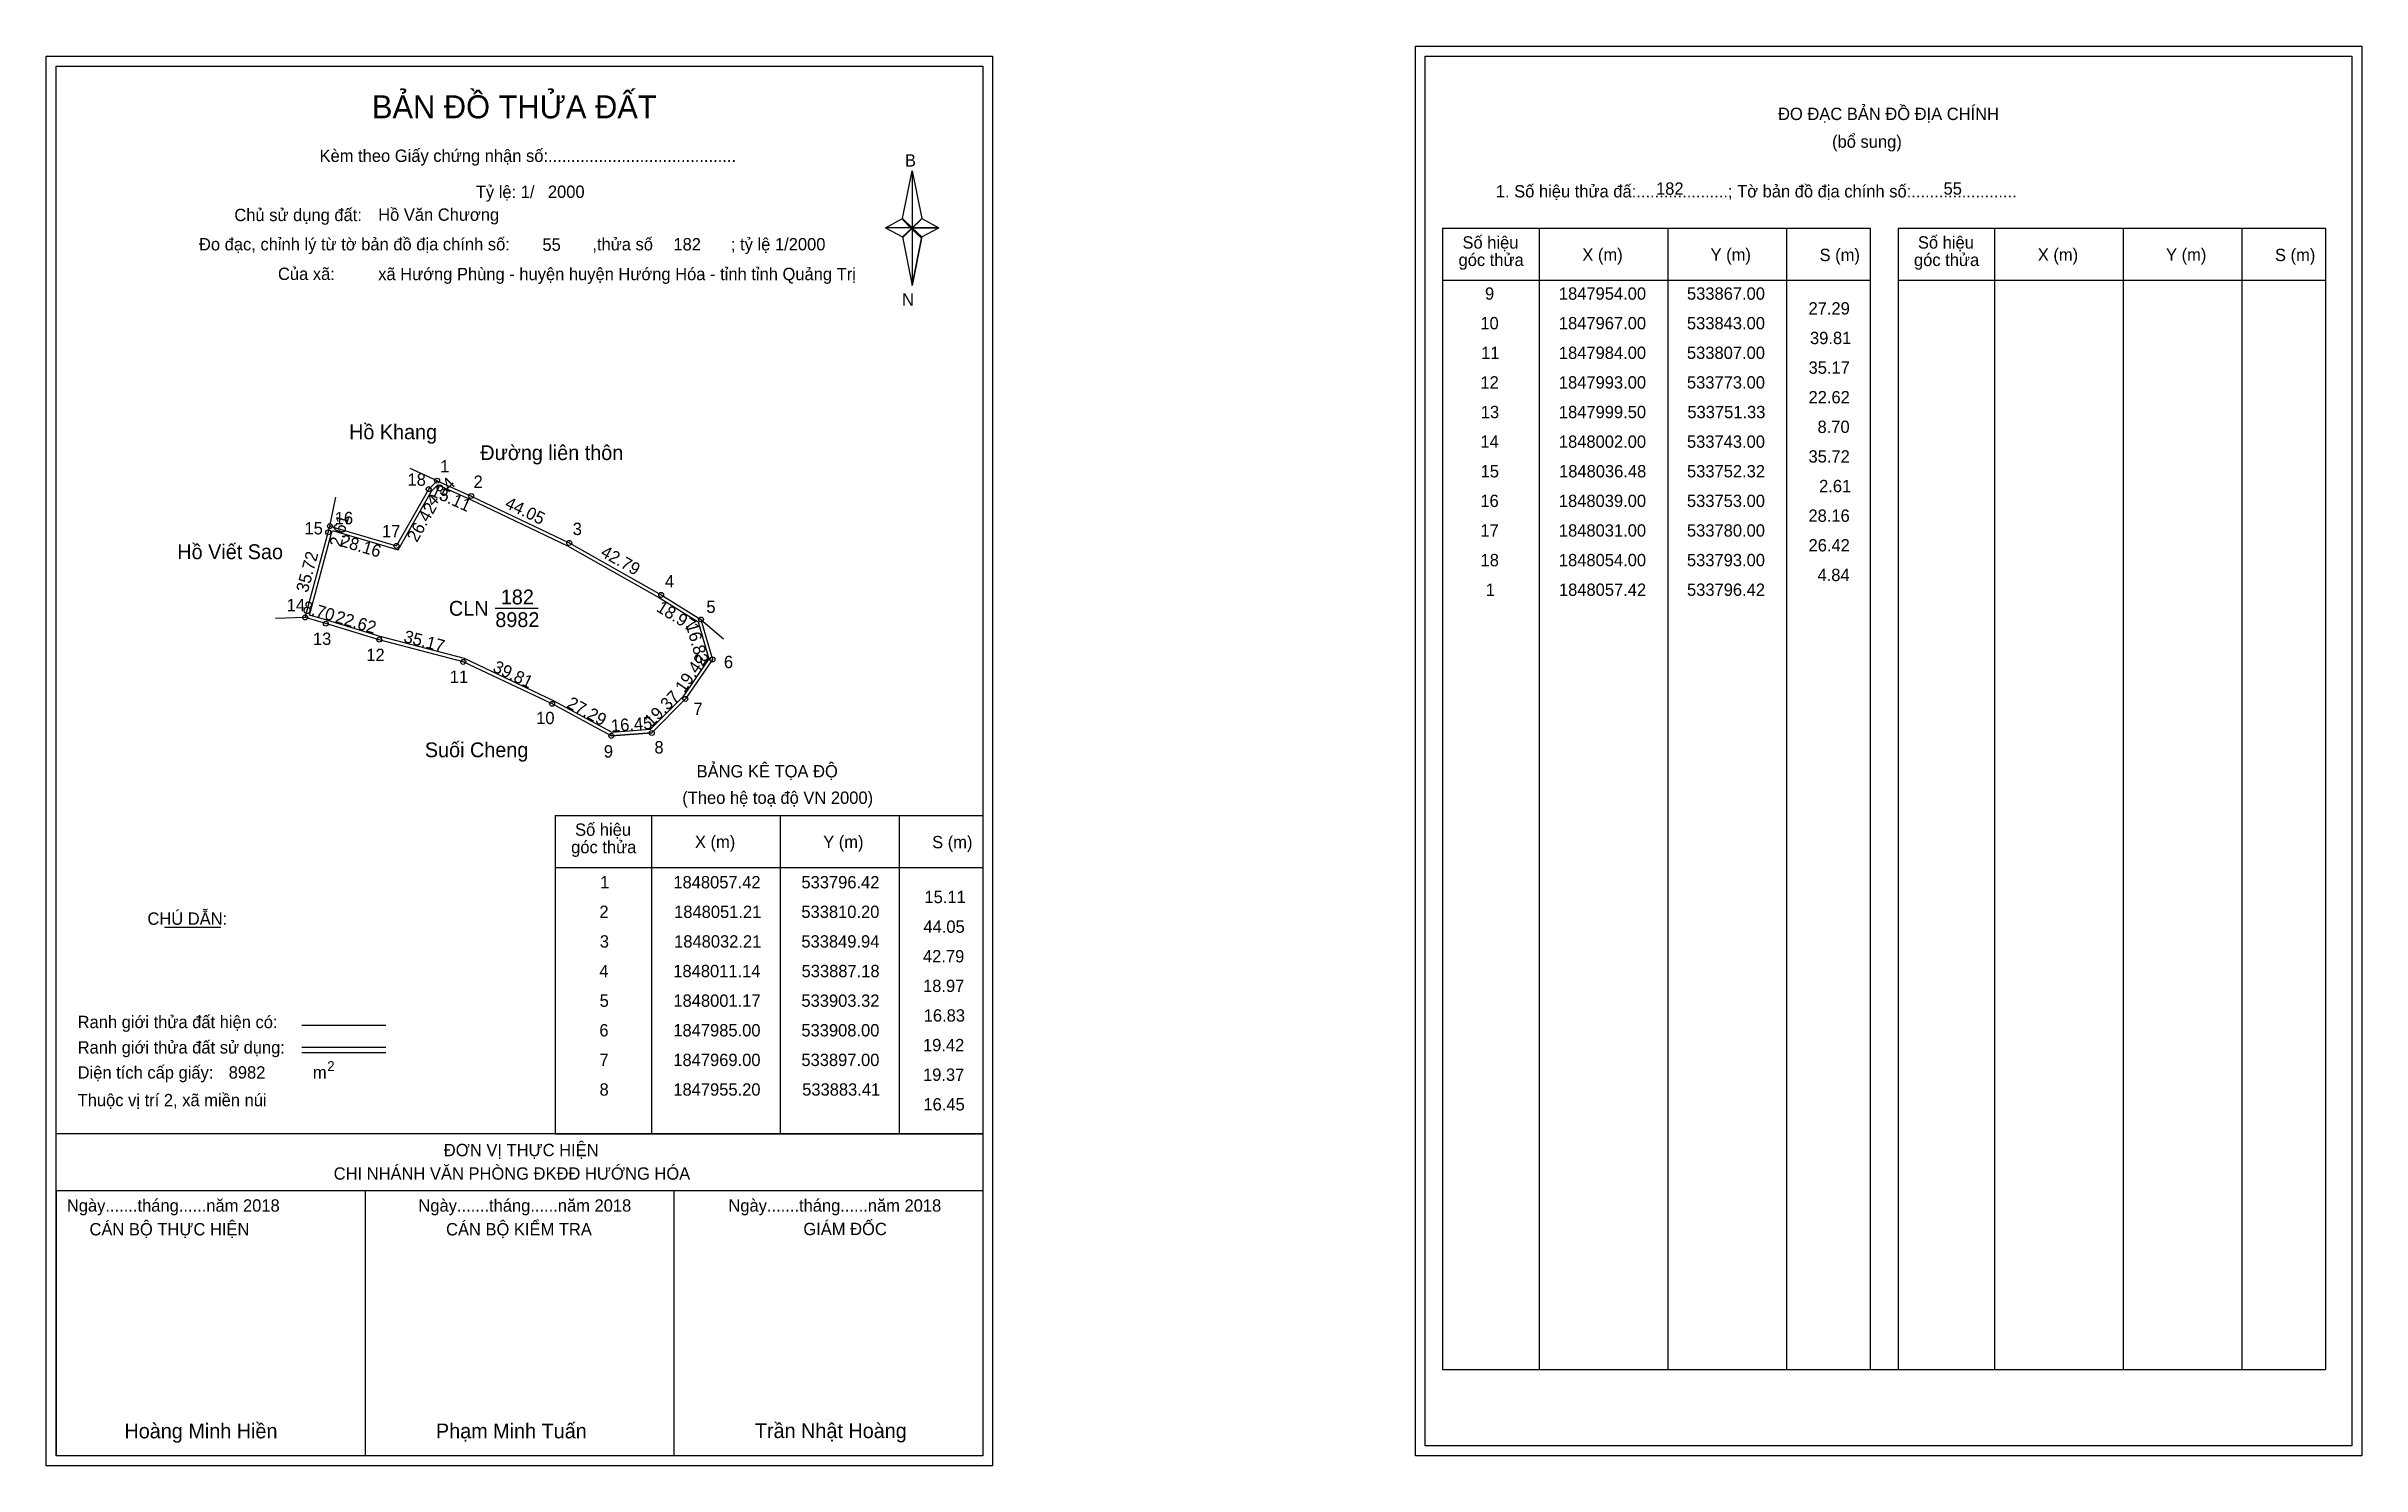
# Model space of a CAD drawing. Extents: x 533638 to 534576, y 1847658 to 1848233.
import ezdxf

# ---------------------------------------------------------------- set-up
doc = ezdxf.new("R2010")
doc.units = 0
for name, color, linetype in [('Level 1', 7, 'Continuous'), ('Level 10', 7, 'Continuous'), ('Level 11', 7, 'Continuous'), ('Level 13', 7, 'Continuous'), ('Level 20', 7, 'Continuous'), ('Level 27', 7, 'Continuous'), ('Level 3', 7, 'Continuous'), ('Level 36', 7, 'Continuous'), ('Level 49', 7, 'Continuous'), ('Level 5', 7, 'Continuous'), ('Level 53', 7, 'Continuous'), ('Level 55', 7, 'Continuous'), ('Level 6', 7, 'Continuous'), ('Level 63', 7, 'Continuous'), ('Level 9', 7, 'Continuous')]:
    doc.layers.add(name, color=color, linetype=linetype)

msp = doc.modelspace()

# ---------------------------------------------------------------- linework, layer by layer
at = {"layer": 'Level 1'}
for p, q in [((533642.09, 1848225.44), (533642.09, 1848225.44)), ((534196.74, 1848229.44), (534196.74, 1848229.44)), ((533984.94, 1848163.67), (533988.87, 1848182.95)), ((533988.87, 1848182.95), (533988.87, 1848159.9)), ((533988.87, 1848182.95), (533992.81, 1848163.67)), ((533978.05, 1848159.9), (533984.94, 1848163.67)), ((533984.94, 1848163.67), (533988.87, 1848159.9)), ((533988.58, 1848159.47), (533984.94, 1848163.23)), ((533988.87, 1848159.9), (533984.94, 1848156.22)), ((533988.58, 1848159.47), (533984.94, 1848155.78)), ((533984.94, 1848155.78), (533988.58, 1848159.47)), ((533992.51, 1848163.23), (533988.58, 1848159.47)), ((533988.58, 1848159.47), (533992.51, 1848163.23)), ((533992.51, 1848155.78), (533988.58, 1848159.47)), ((533992.81, 1848163.67), (533988.87, 1848159.9)), ((533988.87, 1848159.9), (533988.87, 1848136.5)), ((533988.87, 1848159.9), (533999.69, 1848159.9)), ((533988.87, 1848159.9), (533992.81, 1848156.22)), ((533992.81, 1848156.22), (533999.69, 1848159.9)), ((534203.8, 1848159.73), (534377.01, 1848159.73)), ((534242.98, 1847697.2), (534242.98, 1848159.73)), ((534295.13, 1847697.2), (534295.13, 1848159.73)), ((534343.07, 1848159.73), (534343.07, 1847697.2)), ((534377.01, 1848159.73), (534377.01, 1847697.2)), ((534388.32, 1848159.73), (534561.52, 1848159.73)), ((534427.5, 1847697.2), (534427.5, 1848159.73)), ((534479.64, 1847697.2), (534479.64, 1848159.73)), ((534527.59, 1848159.73), (534527.59, 1847697.2)), ((534561.52, 1848159.73), (534561.52, 1847697.2)), ((533984.94, 1848156.22), (533988.87, 1848136.5)), ((533992.81, 1848156.22), (533988.87, 1848136.5)), ((534203.8, 1848138.67), (534377.01, 1848138.67)), ((534388.32, 1848138.67), (534561.52, 1848138.67)), ((533844.28, 1847921.78), (534017.48, 1847921.78)), ((533883.46, 1847792.73), (533883.46, 1847921.78)), ((533935.6, 1847792.73), (533935.6, 1847921.78)), ((533983.55, 1847921.78), (533983.55, 1847792.73)), ((533844.28, 1847900.73), (534017.48, 1847900.73)), ((533685.93, 1847876.46), (533708.73, 1847876.46)), ((533741.66, 1847836.76), (533775.68, 1847836.76)), ((533741.66, 1847827.86), (533775.68, 1847827.86)), ((533741.66, 1847825.67), (533775.68, 1847825.67)), ((533855.75, 1847792.73), (533642.09, 1847792.73)), ((534017.48, 1847792.73), (533807.8, 1847792.73)), ((533844.28, 1847792.73), (534017.48, 1847792.73)), ((534017.49, 1847769.63), (533642.09, 1847769.63)), ((533642.09, 1847662.29), (533642.09, 1847769.63)), ((534203.8, 1847697.2), (534561.52, 1847697.2)), ((534017.48, 1847662.29), (534017.48, 1847662.29)), ((534572.14, 1847666.29), (534572.14, 1847666.29))]:
    msp.add_line(p, q, dxfattribs=at)
for points in [[(533984.94, 1848163.67), (533988.87, 1848182.95), (533988.87, 1848159.9)], [(533978.05, 1848159.9), (533984.94, 1848156.22), (533988.87, 1848159.9)], [(533988.87, 1848159.9), (533992.81, 1848163.67), (533999.69, 1848159.9)], [(533988.87, 1848159.9), (533988.87, 1848136.5), (533992.81, 1848156.22)]]:
    msp.add_lwpolyline(points, close=True, dxfattribs=at)
at = {"layer": 'Level 10'}
for points in [[(533887.18, 1848011.14), (533903.32, 1848001.17), (533908, 1847985), (533897, 1847969), (533883.41, 1847955.2), (533867, 1847954), (533843, 1847967), (533807, 1847984), (533773, 1847993), (533751.33, 1847999.5), (533743, 1848002), (533752.32, 1848036.48), (533753, 1848039), (533780, 1848031), (533793, 1848054), (533796.42, 1848057.42), (533810.2, 1848051.21), (533849.94, 1848032.21)], [(533886.47, 1848009.93), (533902.13, 1848000.26), (533906.47, 1847985.25), (533895.92, 1847969.89), (533882.78, 1847956.56), (533867.31, 1847955.43), (533843.63, 1847968.25), (533807.48, 1847985.32), (533773.38, 1847994.35), (533751.73, 1848000.84), (533744.71, 1848002.95), (533753.67, 1848036.11), (533753.98, 1848037.25), (533780.67, 1848029.34), (533794.12, 1848053.14), (533796.73, 1848055.75), (533809.61, 1848049.94), (533849.29, 1848030.97)]]:
    msp.add_lwpolyline(points, close=True, dxfattribs=at)
at = {"layer": 'Level 11'}
for centre in [(533793, 1848054), (533796.42, 1848057.42), (533810.2, 1848051.21), (533752.32, 1848036.48), (533753, 1848039), (533780, 1848031), (533849.94, 1848032.21), (533887.18, 1848011.14), (533887.18, 1848011.14), (533743, 1848002), (533751.33, 1847999.5), (533903.32, 1848001.17), (533773, 1847993), (533807, 1847984), (533908, 1847985), (533897, 1847969), (533843, 1847967), (533867, 1847954), (533883.41, 1847955.2)]:
    msp.add_circle(centre, 1, dxfattribs=at)
at = {"layer": 'Level 20'}
msp.add_line((533867, 1847954), (533883.41, 1847955.2), dxfattribs=at)
at = {"layer": 'Level 27'}
for p, q in [((533796.42, 1848057.42), (533785.49, 1848062.36)), ((533753, 1848039), (533755.45, 1848050.75)), ((533743, 1848002), (533731.01, 1848001.55)), ((533903.32, 1848001.17), (533912.39, 1847993.31))]:
    msp.add_line(p, q, dxfattribs=at)
at = {"layer": 'Level 3'}
for p, q in [((534203.8, 1848159.73), (534203.8, 1847697.2)), ((534388.32, 1848159.73), (534388.32, 1847697.2)), ((533844.28, 1847921.78), (533844.28, 1847792.73))]:
    msp.add_line(p, q, dxfattribs=at)
at = {"layer": 'Level 5'}
for p, q in [((533642.09, 1847769.63), (533642.09, 1847662.29)), ((533642.09, 1847769.63), (533642.09, 1847662.29)), ((533767.22, 1847769.63), (533767.22, 1847662.29)), ((533892.35, 1847769.63), (533892.35, 1847662.29))]:
    msp.add_line(p, q, dxfattribs=at)
at = {"layer": 'Level 63'}
for points in [[(534192.74, 1848233.44), (534576.14, 1848233.44), (534576.14, 1847662.29), (534192.74, 1847662.29)], [(533638.09, 1848229.44), (534021.49, 1848229.44), (534021.49, 1847658.29), (533638.09, 1847658.29)], [(533642.09, 1848225.44), (534017.49, 1848225.44), (534017.49, 1847662.29), (533642.09, 1847662.29)], [(534196.74, 1848229.44), (534572.14, 1848229.44), (534572.14, 1847666.29), (534196.74, 1847666.29)]]:
    msp.add_lwpolyline(points, close=True, dxfattribs=at)
at = {"layer": 'Level 9'}
msp.add_line((533819.99, 1848005.71), (533837.37, 1848005.71), dxfattribs=at)

# ---------------------------------------------------------------- texts
at = {"layer": 'Level 1'}
for s, height, p in [('BẢN ĐỒ THỬA ĐẤT', 9.3313, (533770.02, 1848204.25)), ('ĐO ĐẠC BẢN ĐỒ ĐỊA CHÍNH', 5, (534339.69, 1848203.56)), ('(bổ sung)', 5, (534361.57, 1848192.32)), ('Kèm theo Giấy chứng nhận số:.........................................', 5, (533748.79, 1848186.59)), ('B', 5, (533985.96, 1848184.71)), ('1. Số hiệu thửa đấ:....................; Tờ bản đồ địa chính số:.......................', 5, (534225.35, 1848172.2)), ('Chủ sử dụng đất:', 5, (533714.27, 1848162.6)), ('Số hiệu', 5, (534211.83, 1848151.46)), ('Số hiệu', 5, (534396.35, 1848151.46)), ('Đo đạc, chỉnh lý từ tờ bản đồ địa chính số:                  ,thửa số                 ; tỷ lệ 1/2000', 5, (533699.95, 1848150.74)), ('góc thửa', 5, (534210.25, 1848144.4)), ('X (m)', 5, (534260.4, 1848146.51)), ('Y (m)', 5, (534312.35, 1848146.51)), ('S (m)', 5, (534356.51, 1848146.41)), ('góc thửa', 5, (534394.76, 1848144.4)), ('X (m)', 5, (534444.91, 1848146.51)), ('Y (m)', 5, (534496.87, 1848146.51)), ('S (m)', 5, (534541.02, 1848146.41)), ('Của xã:', 5, (533731.95, 1848138.74)), ('N', 5, (533984.76, 1848128.37)), ('BẢNG KÊ TỌA ĐỘ', 5, (533901.55, 1847937.19)), ('(Theo hệ toạ độ VN 2000)', 5, (533895.74, 1847926.47)), ('Số hiệu', 5, (533852.31, 1847913.52)), ('X (m)', 5, (533900.87, 1847908.57)), ('Y (m)', 5, (533952.83, 1847908.57)), ('S (m)', 5, (533996.98, 1847908.47)), ('góc thửa', 5, (533850.73, 1847906.46)), ('CHÚ DẪN:', 5, (533679.05, 1847877.47)), ('Ranh giới thửa đất hiện có:', 5, (533650.79, 1847835.58)), ('Ranh giới thửa đất sử dụng:', 5, (533650.79, 1847825.3)), ('Diện tích cấp giấy:', 5, (533650.79, 1847815.14)), ('2', 4, (533751.89, 1847818.2)), ('m', 5, (533746.1, 1847815.18)), ('Thuộc vị trí 2, xã miền núi', 5, (533650.79, 1847803.94)), ('ĐƠN VỊ THỰC HIỆN', 5, (533799.13, 1847783.7)), ('CHI NHÁNH VĂN PHÒNG ĐKĐĐ HƯỚNG HÓA', 5, (533754.52, 1847774.18)), ('Ngày.......tháng......năm 2018', 5, (533646.42, 1847761.23)), ('Ngày.......tháng......năm 2018', 5, (533788.84, 1847761.23)), ('Ngày.......tháng......năm 2018', 5, (533914.43, 1847761.23)), ('CÁN BỘ THỰC HIỆN', 5, (533655.59, 1847751.6)), ('CÁN BỘ KIỂM TRA', 5, (533800.04, 1847751.6)), ('GIÁM ĐỐC', 5, (533944.8, 1847751.72)), ('Hoàng Minh Hiền', 6, (533669.75, 1847669.37)), ('Phạm Minh Tuấn', 6, (533795.95, 1847669.37)), ('Trần Nhật Hoàng', 6, (533925.15, 1847669.47))]:
    msp.add_text(s, height=height, dxfattribs=at).set_placement(p)
at = {"layer": 'Level 11'}
msp.add_text('Tỷ lệ: 1/', height=5, dxfattribs=at).set_placement((533812.1, 1848171.96))
at = {"layer": 'Level 13'}
for s, p in [('CLN', (533801.2, 1848002.71)), ('182', (533822.22, 1848007.31)), ('8982', (533820, 1847998.11))]:
    msp.add_text(s, height=6, dxfattribs=at).set_placement(p)
at = {"layer": 'Level 36'}
for s, p in [('Hồ Khang', (533760.74, 1848074.19)), ('Đường liên thôn', (533813.91, 1848065.78)), ('Hồ Viết Sao', (533691.16, 1848025.63)), ('Suối Cheng', (533791.46, 1847945.37))]:
    msp.add_text(s, height=6, dxfattribs=at).set_placement(p)
at = {"layer": 'Level 49'}
for s, rotation, p in [('4.84', 45, (533794.9, 1848046.56)), ('15.11', 335.74114, (533793.43, 1848051.53)), ('26.42', 60.52411, (533788.23, 1848032.15)), ('44.05', 334.44718, (533823.48, 1848046.63)), ('2.61', 74.8989, (533757.47, 1848030.22)), ('28.16', 343.49564, (533756.79, 1848030.99)), ('35.72', 74.87432, (533743.99, 1848011.78)), ('42.79', 330.49928, (533862.25, 1848027.08)), ('8.70', 343.29445, (533741.56, 1848004.1)), ('18.97', 328.29555, (533884.85, 1848004.82)), ('22.62', 343.30318, (533754.81, 1848000.13)), ('16.83', 286.14176, (533897.1, 1847998.94)), ('35.17', 345.17352, (533782.54, 1847992.13)), ('39.81', 334.72228, (533818.58, 1847980.3)), ('19.42', 55.49148, (533896.56, 1847971.18)), ('27.29', 331.55707, (533848.59, 1847965.79)), ('19.37', 45.43928, (533883.35, 1847957.42)), ('16.45', 4.18237, (533867.04, 1847955.61))]:
    msp.add_text(s, height=5, rotation=rotation, dxfattribs=at).set_placement(p)
at = {"layer": 'Level 53'}
for s, p in [('9', (534220.95, 1848130.75)), ('1847954.00', (534250.89, 1848130.75)), ('533867.00', (534302.78, 1848130.75)), ('27.29', (534352.04, 1848124.75)), ('10', (534219.08, 1848118.75)), ('1847967.00', (534250.89, 1848118.75)), ('533843.00', (534302.78, 1848118.75)), ('11', (534219.4, 1848106.75)), ('1847984.00', (534250.89, 1848106.75)), ('533807.00', (534302.78, 1848106.75)), ('39.81', (534352.63, 1848112.75)), ('35.17', (534352.05, 1848100.75)), ('12', (534219.1, 1848094.75)), ('1847993.00', (534250.89, 1848094.75)), ('533773.00', (534302.78, 1848094.75)), ('22.62', (534352.03, 1848088.75)), ('13', (534219.26, 1848082.75)), ('1847999.50', (534250.89, 1848082.75)), ('533751.33', (534302.95, 1848082.75)), ('14', (534219.08, 1848070.75)), ('1848002.00', (534250.89, 1848070.75)), ('533743.00', (534302.78, 1848070.75)), ('8.70', (534355.68, 1848076.75)), ('15', (534219.19, 1848058.75)), ('1848036.48', (534250.97, 1848058.75)), ('533752.32', (534302.8, 1848058.75)), ('35.72', (534352.03, 1848064.75)), ('2.61', (534356.32, 1848052.75)), ('16', (534219.09, 1848046.75)), ('1848039.00', (534250.89, 1848046.75)), ('533753.00', (534302.78, 1848046.75)), ('28.16', (534352, 1848040.75)), ('17', (534219.11, 1848034.75)), ('1848031.00', (534250.89, 1848034.75)), ('533780.00', (534302.78, 1848034.75)), ('18', (534219.16, 1848022.75)), ('1848054.00', (534250.89, 1848022.75)), ('533793.00', (534302.78, 1848022.75)), ('26.42', (534352.03, 1848028.75)), ('4.84', (534355.67, 1848016.75)), ('1', (534221.25, 1848010.75)), ('1848057.42', (534250.91, 1848010.75)), ('533796.42', (534302.8, 1848010.75)), ('1', (533862.48, 1847892.23)), ('1848057.42', (533892.14, 1847892.23)), ('533796.42', (533944.02, 1847892.23)), ('2', (533862.18, 1847880.23)), ('1848051.21', (533892.44, 1847880.23)), ('533810.20', (533944, 1847880.23)), ('15.11', (533993.86, 1847886.23)), ('44.05', (533993.44, 1847874.23)), ('3', (533862.33, 1847868.23)), ('1848032.21', (533892.44, 1847868.23)), ('533849.94', (533944, 1847868.23)), ('42.79', (533993.26, 1847862.23)), ('4', (533862.15, 1847856.23)), ('1848011.14', (533892.11, 1847856.23)), ('533887.18', (533944.08, 1847856.23)), ('5', (533862.27, 1847844.23)), ('1848001.17', (533892.15, 1847844.23)), ('533903.32', (533944.02, 1847844.23)), ('18.97', (533993.28, 1847850.23)), ('16.83', (533993.56, 1847838.23)), ('6', (533862.16, 1847832.23)), ('1847985.00', (533892.12, 1847832.23)), ('533908.00', (533944, 1847832.23)), ('19.42', (533993.26, 1847826.23)), ('7', (533862.19, 1847820.23)), ('1847969.00', (533892.12, 1847820.23)), ('533897.00', (533944, 1847820.23)), ('19.37', (533993.28, 1847814.23)), ('8', (533862.23, 1847808.23)), ('1847955.20', (533892.12, 1847808.23)), ('533883.41', (533944.32, 1847808.23)), ('16.45', (533993.44, 1847802.23))]:
    msp.add_text(s, height=5, dxfattribs=at).set_placement(p)
at = {"layer": 'Level 55'}
for s, height, p in [('18', 0.8, (533792.44, 1848054)), ('214', 0.22, (533792.76, 1848053.78)), ('214', 0.22, (533796.18, 1848057.2)), ('1', 0.8, (533796.2, 1848057.42)), ('0', 0.22, (533796.34, 1848057.2)), ('2', 0.8, (533809.93, 1848051.21)), ('0', 0.22, (533810.12, 1848050.99)), ('15', 0.8, (533751.77, 1848036.48)), ('181', 0.22, (533752.1, 1848036.26)), ('181', 0.22, (533752.1, 1848036.26)), ('16', 0.8, (533752.43, 1848039)), ('214', 0.22, (533752.76, 1848038.78)), ('181', 0.22, (533752.78, 1848038.78)), ('181', 0.22, (533752.78, 1848038.78)), ('17', 0.8, (533779.44, 1848031)), ('214', 0.22, (533779.76, 1848030.78)), ('3', 0.8, (533849.69, 1848032.21)), ('0', 0.22, (533849.86, 1848031.99)), ('4', 0.8, (533886.9, 1848011.14)), ('0', 0.22, (533887.1, 1848010.92)), ('14', 0.8, (533742.43, 1848002)), ('181', 0.22, (533742.78, 1848001.78)), ('181', 0.22, (533742.78, 1848001.78)), ('0', 0.22, (533742.92, 1848001.78)), ('0', 0.22, (533742.92, 1848001.78)), ('13', 0.8, (533750.79, 1847999.5)), ('0', 0.22, (533751.25, 1847999.28)), ('0', 0.22, (533751.25, 1847999.28)), ('5', 0.8, (533903.06, 1848001.17)), ('0', 0.22, (533903.24, 1848000.95)), ('0', 0.22, (533903.24, 1848000.95)), ('0', 0.22, (533903.24, 1848000.95)), ('12', 0.8, (533772.43, 1847993)), ('0', 0.22, (533772.92, 1847992.78)), ('0', 0.22, (533772.92, 1847992.78)), ('11', 0.8, (533806.48, 1847984)), ('0', 0.22, (533806.92, 1847983.78)), ('0', 0.22, (533806.92, 1847983.78)), ('6', 0.8, (533907.73, 1847985)), ('0', 0.22, (533907.92, 1847984.78)), ('0', 0.22, (533907.92, 1847984.78)), ('7', 0.8, (533896.73, 1847969)), ('10', 0.8, (533842.43, 1847967)), ('0', 0.22, (533842.92, 1847966.78)), ('0', 0.22, (533842.92, 1847966.78)), ('0', 0.22, (533896.92, 1847968.78)), ('0', 0.22, (533896.92, 1847968.78)), ('9', 0.8, (533866.73, 1847954)), ('0', 0.22, (533866.92, 1847953.78)), ('0', 0.22, (533866.92, 1847953.78)), ('8', 0.8, (533883.15, 1847955.2)), ('0', 0.22, (533883.33, 1847954.98)), ('0', 0.22, (533883.33, 1847954.98))]:
    msp.add_text(s, height=height, dxfattribs=at).set_placement(p)
at = {"layer": 'Level 6'}
for s, p in [('2000', (533841.3, 1848172)), ('182', (534290.25, 1848173.28)), ('55', (534406.74, 1848173.32)), ('Hồ Văn Chương', (533772.54, 1848162.74)), ('55', (533839.09, 1848150.56)), ('182', (533892.15, 1848150.72)), ('xã Hướng Phùng - huyện huyện Hướng Hóa - tỉnh tỉnh Quảng Trị', (533772.56, 1848138.66)), ('8982', (533711.97, 1847815.15))]:
    msp.add_text(s, height=5, dxfattribs=at).set_placement(p)
at = {"layer": 'Level 9'}
for s, p in [('1', (533797.66, 1848060.75)), ('18', (533784.42, 1848055.37)), ('2', (533811.2, 1848054.51)), ('16', (533754.94, 1848039.78)), ('15', (533742.69, 1848035.65)), ('17', (533774.07, 1848034.43)), ('3', (533851.36, 1848035.39)), ('4', (533888.72, 1848014.15)), ('14', (533735.45, 1848004.51)), ('5', (533905.51, 1848003.83)), ('13', (533746.1, 1847990.87)), ('12', (533767.72, 1847984.34)), ('11', (533801.56, 1847975.49)), ('6', (533912.61, 1847981.48)), ('10', (533836.55, 1847958.79)), ('7', (533900.25, 1847962.43)), ('8', (533884.46, 1847946.89)), ('9', (533863.97, 1847945.24))]:
    msp.add_text(s, height=5, dxfattribs=at).set_placement(p)

doc.saveas('drawing.dxf')
